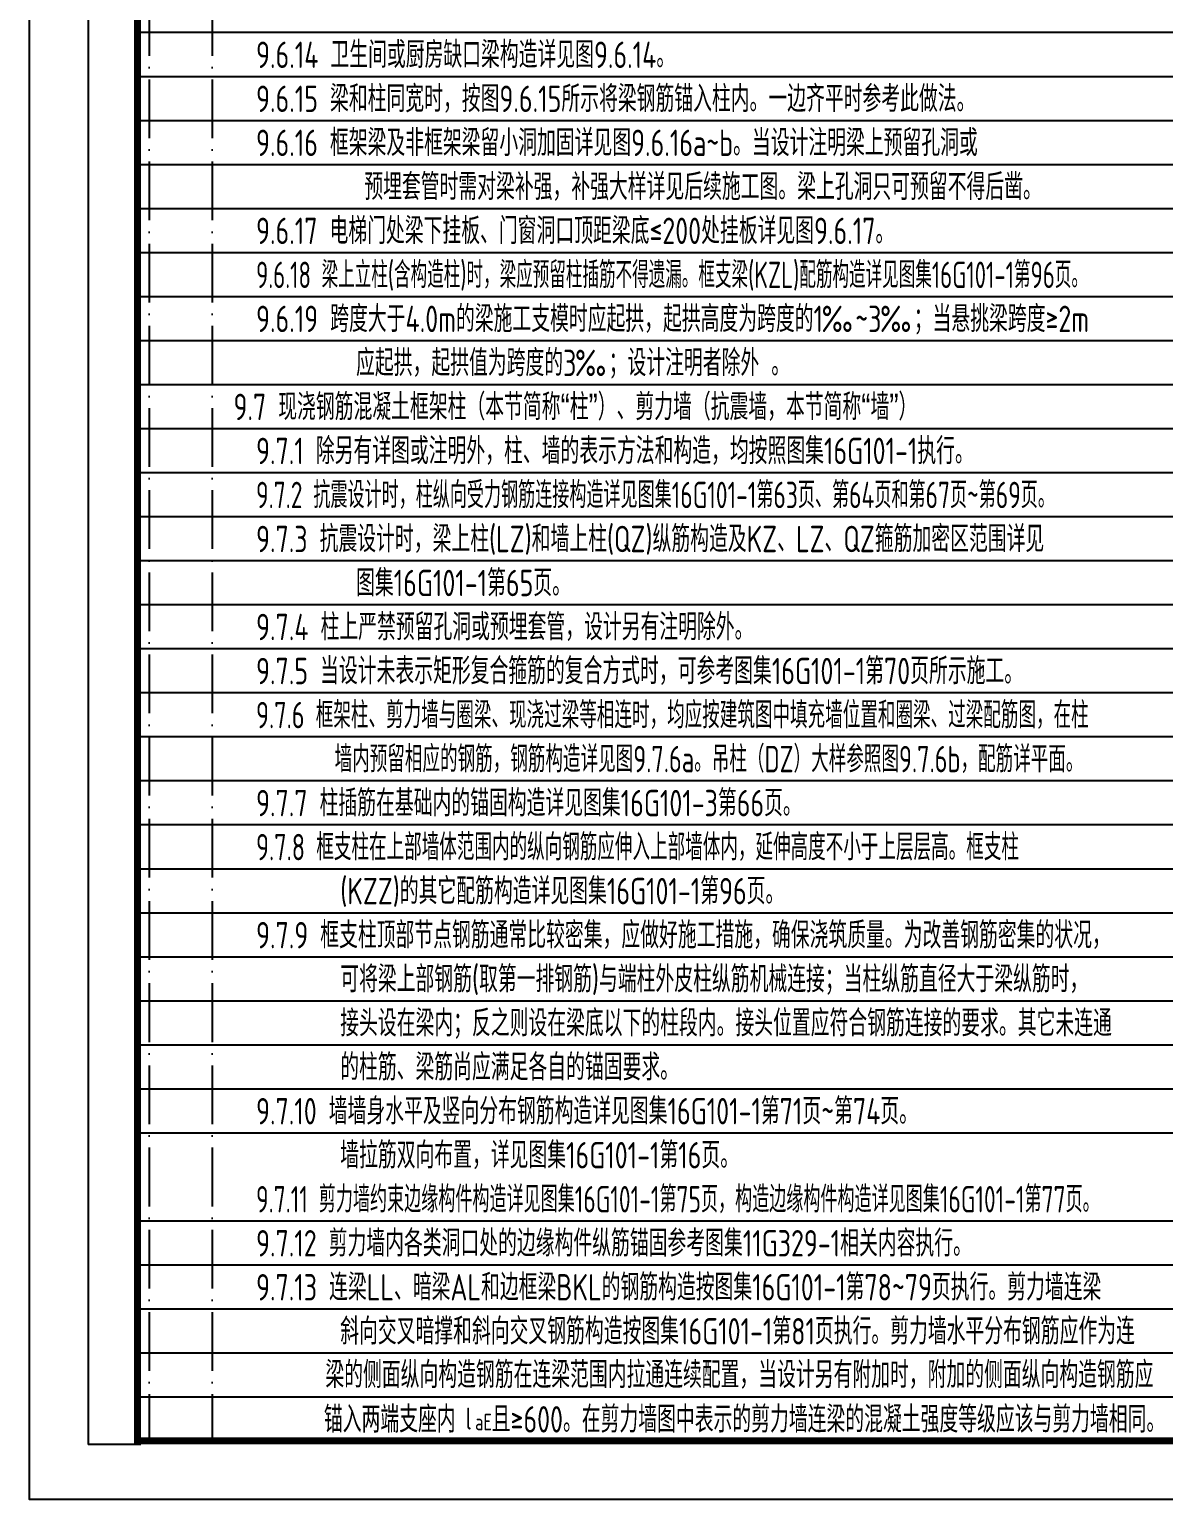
# Model space of a CAD drawing. Extents: x -1712635 to -854203, y -534641 to -21985.
# Drawn here: x -1595563 to -1576241, y -120393 to -95343 of the extents above; entities that cross this region are included whole.
import ezdxf

# ---------------------------------------------------------------- set-up
doc = ezdxf.new("R2010")
doc.units = 0
doc.header["$LTSCALE"] = 1000
doc.linetypes.add('D1', pattern=[14, 10, -2, 0, -2])
doc.layers.get('Defpoints').update_dxf_attribs({"linetype": 'CONTINUOUS'})
doc.layers.add('C-SHET-TTLB', color=11, linetype='CONTINUOUS')
doc.layers.add('S-1-TEXT', color=7, linetype='CONTINUOUS', lineweight=18)
doc.styles.add('TS', font='tssdeng.shx', dxfattribs={"width": 0.7, "bigfont": 'tssdchn.shx'})
doc.styles.add('华文行楷', font='tssdeng.shx', dxfattribs={"width": 0.75, "height": 350, "bigfont": 'hztxt.shx'})

msp = doc.modelspace()

# ---------------------------------------------------------------- linework, layer by layer
at = {"layer": 'C-SHET-TTLB'}
for p in [(-1594562.67, -61932.79), (-1593662.67, -119452.79)]:
    msp.add_line(p, (-1594562.67, -119452.79), dxfattribs=at)
msp.add_lwpolyline([(-1490462.67, -60992.79), (-1490462.67, -120392.79), (-1595562.67, -120392.79), (-1595562.67, -60992.79)], close=True, dxfattribs=at)
at = {"layer": 'C-SHET-TTLB', "const_width": 120}
msp.add_lwpolyline([(-1593722.67, -61992.79), (-1491462.67, -61992.79), (-1491462.67, -119392.79), (-1593722.67, -119392.79)], close=True, dxfattribs=at)
at = {"layer": 'Defpoints', "color": 252, "linetype": 'D1', "ltscale": 0.1}
for p, q in [((-1593522.67, -65392.79), (-1593522.67, -119392.79)), ((-1592450.67, -65392.79), (-1592450.67, -119392.79))]:
    msp.add_line(p, q, dxfattribs=at)
at = {"layer": 'Defpoints', "color": 252}
for p, q in [((-1593722.67, -95392.79), (-1520162.67, -95392.79)), ((-1593722.67, -96142.79), (-1520162.67, -96142.79)), ((-1593722.67, -96892.79), (-1520162.67, -96892.79)), ((-1593722.67, -97642.79), (-1520162.67, -97642.79)), ((-1593722.67, -98392.79), (-1520162.67, -98392.79)), ((-1593722.67, -99142.79), (-1520162.67, -99142.79)), ((-1593722.67, -99892.79), (-1520162.67, -99892.79)), ((-1593722.67, -100642.79), (-1520162.67, -100642.79)), ((-1593722.67, -101392.79), (-1520162.67, -101392.79)), ((-1593722.67, -102142.79), (-1520162.67, -102142.79)), ((-1593722.67, -102892.79), (-1520162.67, -102892.79)), ((-1593722.67, -103642.79), (-1520162.67, -103642.79)), ((-1593722.67, -104392.79), (-1520162.67, -104392.79)), ((-1593722.67, -105142.79), (-1520162.67, -105142.79)), ((-1593722.67, -105892.79), (-1520162.67, -105892.79)), ((-1593722.67, -106642.79), (-1520162.67, -106642.79)), ((-1593722.67, -107392.79), (-1520162.67, -107392.79)), ((-1593722.67, -108142.79), (-1520162.67, -108142.79)), ((-1593722.67, -108892.79), (-1520162.67, -108892.79)), ((-1593722.67, -109642.79), (-1520162.67, -109642.79)), ((-1593722.67, -110392.79), (-1520162.67, -110392.79)), ((-1593722.67, -111142.79), (-1520162.67, -111142.79)), ((-1593722.67, -111892.79), (-1520162.67, -111892.79)), ((-1593722.67, -112642.79), (-1520162.67, -112642.79)), ((-1593722.67, -113392.79), (-1520162.67, -113392.79)), ((-1593722.67, -114142.79), (-1520162.67, -114142.79)), ((-1593722.67, -115642.79), (-1520162.67, -115642.79)), ((-1593722.67, -116392.79), (-1520162.67, -116392.79)), ((-1593722.67, -117142.79), (-1520162.67, -117142.79)), ((-1593722.67, -117892.79), (-1520162.67, -117892.79)), ((-1593722.67, -118642.79), (-1520162.67, -118642.79))]:
    msp.add_line(p, q, dxfattribs=at)

# ---------------------------------------------------------------- texts
at = {"layer": 'S-1-TEXT'}
for s, height, style, width, p in [('9.6.14 卫生间或厨房缺口梁构造详见图9.6.14。', 450, 'TS', 0.75, (-1591701.62, -96000.36)), ('9.6.15 梁和柱同宽时，按图9.6.15所示将梁钢筋锚入柱内。一边齐平时参考此做法。', 450, 'TS', 0.75, (-1591701.62, -96750.36)), ('9.6.16 框架梁及非框架梁留小洞加固详见图9.6.16a~b。当设计注明梁上预留孔洞或', 450, 'TS', 0.75, (-1591701.62, -97500.36)), ('         预埋套管时需对梁补强，补强大样详见后续施工图。梁上孔洞只可预留不得后凿。', 450, 'TS', 0.75, (-1591701.62, -98250.36)), ('9.6.17 电梯门处梁下挂板、门窗洞口顶距梁底≤200处挂板详见图9.6.17。 ', 450, 'TS', 0.75, (-1591701.62, -99000.36)), ('9.6.18 梁上立柱(含构造柱)时，梁应预留柱插筋不得遗漏。框支梁(KZL)配筋构造详见图集16G101-1第96页。', 450, 'TS', 0.66, (-1591701.62, -99750.36)), ('9.6.19 跨度大于4.0m的梁施工支模时应起拱，起拱高度为跨度的1‰~3‰；当悬挑梁跨度≥2m', 450, 'TS', 0.75, (-1591701.62, -100500.36)), ('        应起拱，起拱值为跨度的3‰；设计注明者除外 。', 450, 'TS', 0.75, (-1591636.48, -101250.36)), ('9.7 现浇钢筋混凝土框架柱（本节简称“柱”）、剪力墙（抗震墙，本节简称“墙”）', 450, 'TS', 0.75, (-1592085.86, -102000.36)), ('9.7.1 除另有详图或注明外，柱、墙的表示方法和构造，均按照图集16G101-1执行。', 450, 'TS', 0.75, (-1591701.62, -102750.36)), ('9.7.2 抗震设计时，柱纵向受力钢筋连接构造详见图集16G101-1第63页、第64页和第67页~第69页。', 450, 'TS', 0.68, (-1591701.62, -103500.36)), ('9.7.3 抗震设计时，梁上柱(LZ)和墙上柱(QZ)纵筋构造及KZ、LZ、QZ箍筋加密区范围详见', 450, 'TS', 0.75, (-1591701.62, -104250.36)), ('        图集16G101-1第65页。', 450, 'TS', 0.75, (-1591636.48, -105000.36)), ('9.7.4 柱上严禁预留孔洞或预埋套管，设计另有注明除外。', 450, 'TS', 0.75, (-1591701.62, -105750.36)), ('9.7.5 当设计未表示矩形复合箍筋的复合方式时，可参考图集16G101-1第70页所示施工。', 450, 'TS', 0.75, (-1591701.62, -106500.36)), ('9.7.6 框架柱、剪力墙与圈梁、现浇过梁等相连时，均应按建筑图中填充墙位置和圈梁、过梁配筋图，在柱', 450, 'TS', 0.7, (-1591701.62, -107250.36)), ('       墙内预留相应的钢筋，钢筋构造详见图9.7.6a。吊柱（DZ）大样参照图9.7.6b，配筋详平面。', 450, 'TS', 0.7, (-1591701.62, -108000.36)), ('9.7.7 柱插筋在基础内的锚固构造详见图集16G101-3第66页。', 450, 'TS', 0.75, (-1591701.62, -108750.36)), ('9.7.8 框支柱在上部墙体范围内的纵向钢筋应伸入上部墙体内，延伸高度不小于上层层高。框支柱', 450, 'TS', 0.7, (-1591701.62, -109500.36)), ('       (KZZ)的其它配筋构造详见图集16G101-1第96页。', 450, 'TS', 0.75, (-1591701.62, -110250.36)), ('9.7.9 框支柱顶部节点钢筋通常比较密集，应做好施工措施，确保浇筑质量。为改善钢筋密集的状况，', 450, 'TS', 0.75, (-1591701.62, -111000.36)), ('       可将梁上部钢筋(取第一排钢筋)与端柱外皮柱纵筋机械连接；当柱纵筋直径大于梁纵筋时，', 450, 'TS', 0.75, (-1591701.62, -111750.36)), ('       接头设在梁内；反之则设在梁底以下的柱段内。接头位置应符合钢筋连接的要求。其它未连通', 450, 'TS', 0.75, (-1591701.62, -112500.36)), ('       的柱筋、梁筋尚应满足各自的锚固要求。', 450, 'TS', 0.75, (-1591701.62, -113250.36)), ('9.7.10 墙墙身水平及竖向分布钢筋构造详见图集16G101-1第71页~第74页。', 450, 'TS', 0.75, (-1591701.62, -114000.36)), ('       墙拉筋双向布置，详见图集16G101-1第16页。', 450, 'TS', 0.75, (-1591701.62, -114750.36)), ('9.7.11 剪力墙约束边缘构件构造详见图集16G101-1第75页，构造边缘构件构造详见图集16G101-1第77页。', 450, 'TS', 0.68, (-1591701.62, -115500.36)), ('9.7.12 剪力墙内各类洞口处的边缘构件纵筋锚固参考图集11G329-1相关内容执行。', 450, 'TS', 0.75, (-1591701.62, -116250.36)), ('9.7.13 连梁LL、暗梁AL和边框梁BKL的钢筋构造按图集16G101-1第78~79页执行。剪力墙连梁', 450, 'TS', 0.75, (-1591701.62, -117000.36)), ('       斜向交叉暗撑和斜向交叉钢筋构造按图集16G101-1第81页执行。剪力墙水平分布钢筋应作为连', 450, 'TS', 0.75, (-1591701.62, -117750.36)), ('梁的侧面纵向构造钢筋在连梁范围内拉通连续配置，当设计另有附加时，附加的侧面纵向构造钢筋应', 450, 'TS', 0.75, (-1590520.13, -118491.75)), ('锚入两端支座内   且≥600。在剪力墙图中表示的剪力墙连梁的混凝土强度等级应该与剪力墙相同。', 450, 'TS', 0.75, (-1590545.62, -119250.36)), ('l', 375, '华文行楷', 0.75, (-1588131.24, -119200.32)), ('aE', 281.25, 'TS', 0.75, (-1587969.09, -119212.13))]:
    msp.add_text(s, height=height, dxfattribs=dict(at, style=style, width=width)).set_placement(p)

doc.saveas('drawing.dxf')
